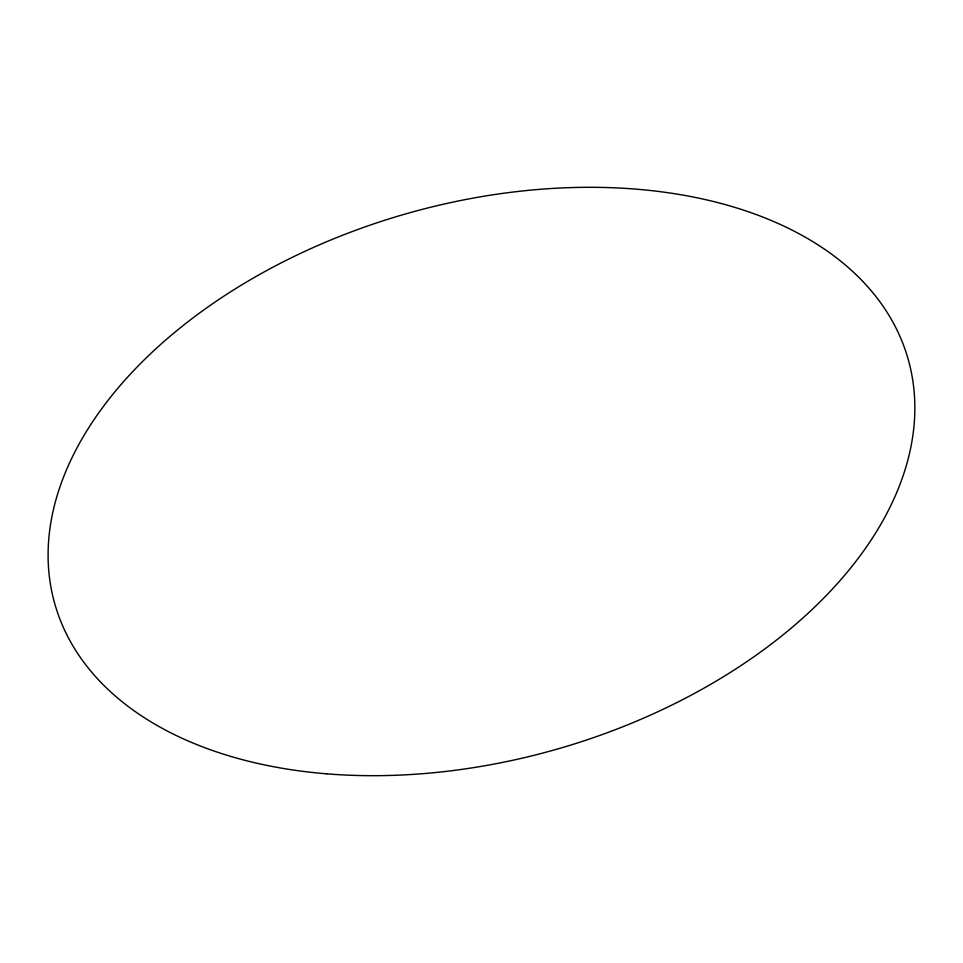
<?xml version="1.0" encoding="UTF-8"?>
<svg xmlns="http://www.w3.org/2000/svg" width="963" height="963" viewBox="0 0 963 963"><rect width="100%" height="100%" fill="white"/><g stroke="black" fill="none" stroke-linecap="round" stroke-linejoin="round"><path stroke-width="1.44" d="M326.722 773.831A443.871 278.114 -16.1 0 0 909.421 363.894A443.871 278.114 -16.1 0 0 208.273 306.752A443.871 278.114 -16.1 0 0 326.722 773.831"/></g></svg>
